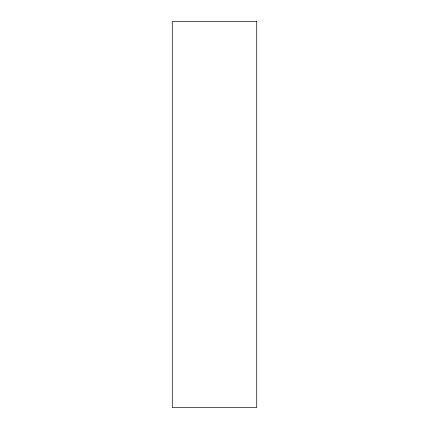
<?xml version="1.0" encoding="UTF-8"?>
<svg xmlns="http://www.w3.org/2000/svg" width="429" height="429" viewBox="0 0 429 429"><rect width="100%" height="100%" fill="white"/><g stroke="black" fill="none" stroke-linecap="round" stroke-linejoin="round"><path stroke-width="0.64" d="M256.73 21.45L172.27 21.45L172.27 407.55L256.73 407.55L256.73 21.45"/></g></svg>
